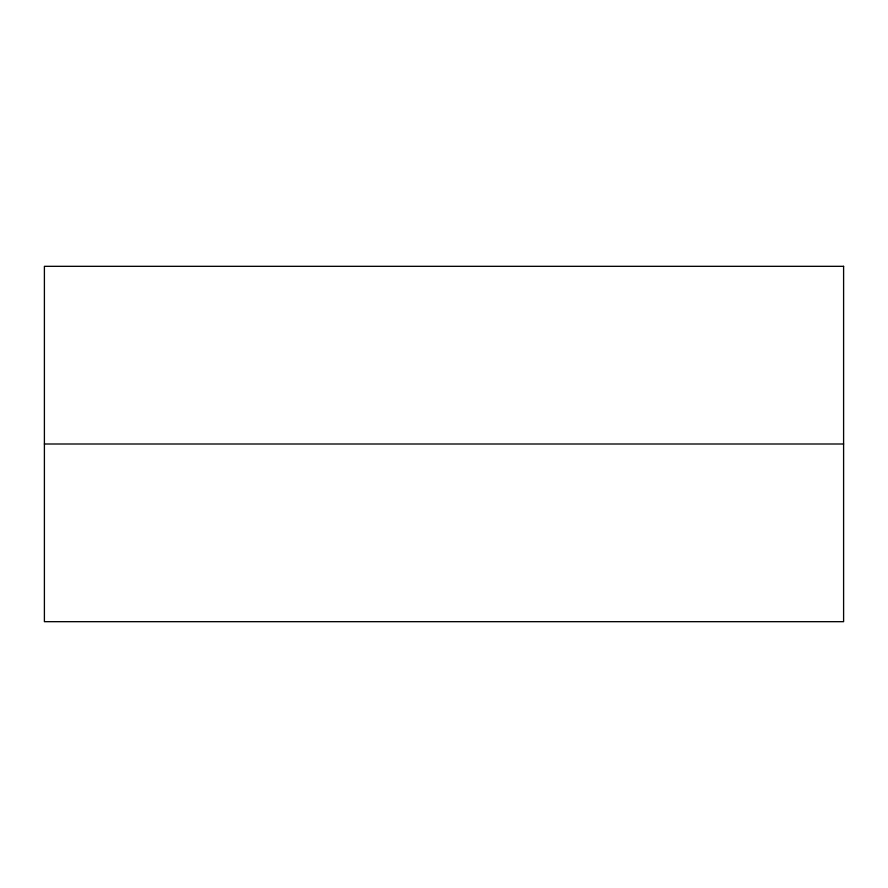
<?xml version="1.0" encoding="UTF-8"?>
<svg xmlns="http://www.w3.org/2000/svg" width="888" height="888" viewBox="0 0 888 888"><rect width="100%" height="100%" fill="white"/><g stroke="black" fill="none" stroke-linecap="round" stroke-linejoin="round"><path stroke-width="1.33" d="M44.4 444L843.6 444M843.6 266.322L44.4 266.322L44.4 621.678L843.6 621.678L843.6 266.322"/></g></svg>
